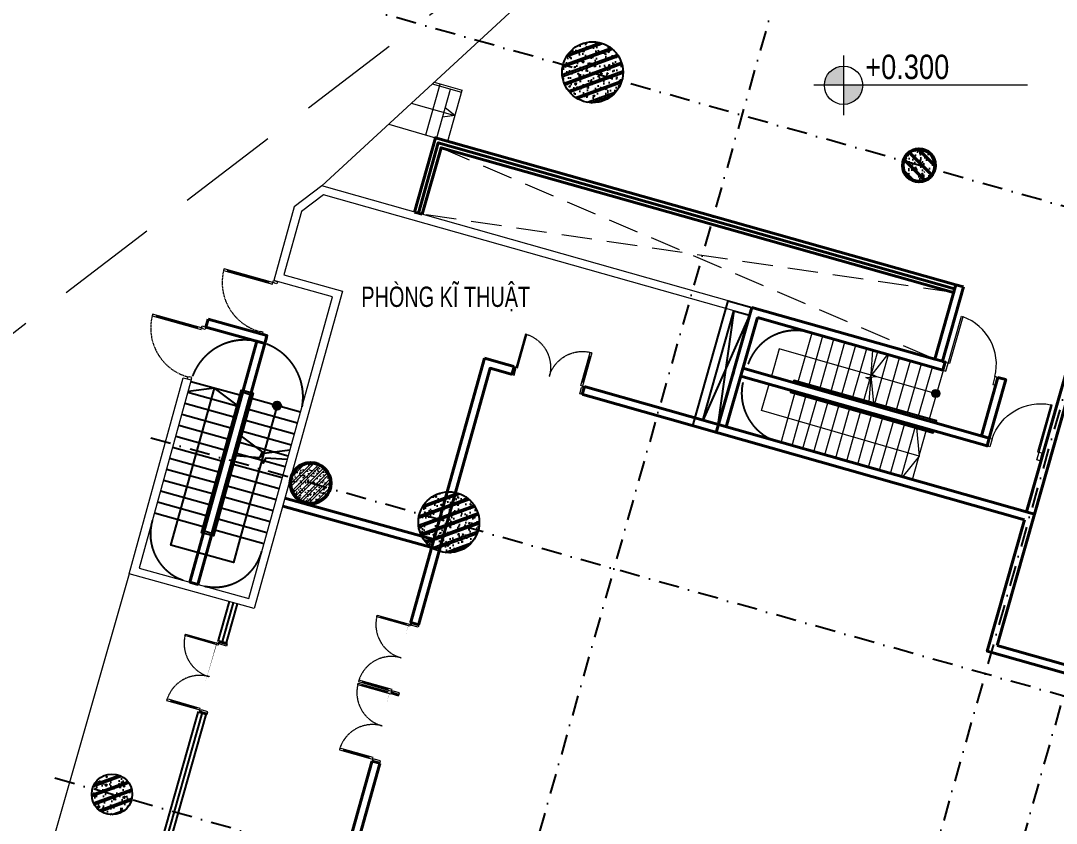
# Model space of a CAD drawing. Header units: millimetres. Extents: x -1534340 to 1713810, y -1348191 to 1114081.
# Drawn here: x 1277819 to 1303316, y -211836 to -192083 of the extents above; entities that cross this region are included whole.
import ezdxf

# ---------------------------------------------------------------- set-up
doc = ezdxf.new("R2010")
doc.units = ezdxf.units.MM
doc.header["$LTSCALE"] = 100
doc.set_wipeout_variables(frame=1)
for name, pattern in [('DASHED', [4.5, 3, -1.5]), ('HIDDEN', [0.375, 0.25, -0.125]), ('HIDDEN2', [0.1875, 0.125, -0.0625]), ('xref.asix of  podium$0$xref.asix of  podium$0$DASHDOT', [1, 0.5, -0.25, 0, -0.25]), ('Xref.Asix of Basement B2$0$HIDDEN', [0.375, 0.25, -0.125])]:
    doc.linetypes.add(name, pattern=pattern)
for name, color, linetype, lineweight in [('A-DOOR', 1, 'Continuous', 9), ('CUA', 37, 'Continuous', 13), ('KT-Chu viet', 255, 'Continuous', 20), ('KT-Ghi chu', 26, 'Continuous', 15), ('KT-Net cat', 1, 'Continuous', 40), ('KT-Net cot vach', 6, 'Continuous', 50), ('KT-Net manh', 251, 'Continuous', 13), ('KT-Net thay', 7, 'Continuous', 15), ('KT-TUONG', 2, 'Continuous', 13), ('KT-Vat lieu', 250, 'Continuous', 9), ('SPE-MEP-HVAC', 140, 'Continuous', 0)]:
    doc.layers.add(name, color=color, linetype=linetype, lineweight=lineweight)
for name, color, linetype in [('A-FLOR-STRS-ARROW', 8, 'Continuous'), ('A-GLAZ', 135, 'Continuous'), ('A-ROOF-PARAPET', 135, 'Continuous'), ('ccu12-Manh', 8, 'Continuous'), ('KT-Hatch', 251, 'Continuous'), ('KT-Kich thuoc', 9, 'Continuous'), ('KT-Thay', 7, 'Continuous'), ('SPE-MEP-Electric', 46, 'Continuous'), ('xref.asix of  podium$0$xref.asix of  podium$0$KT-Hatch', 251, 'Continuous'), ('xref.asix of  podium$0$xref.asix of  podium$0$KT-Luoi truc South Tower', 8, 'xref.asix of  podium$0$xref.asix of  podium$0$DASHDOT'), ('xref.asix of  podium$0$xref.asix of  podium$0$KT-Net cot vach', 6, 'Continuous')]:
    doc.layers.add(name, color=color, linetype=linetype)
doc.layers.add('Xref.Asix of Basement B2$0$KT-Chi gioi XD', color=7, linetype='Xref.Asix of Basement B2$0$HIDDEN', true_color=0x0066cc)
doc.styles.add('font unicode ccu', font='arial.ttf')
doc.styles.add('Xref_ST_MBDV Cot vach 30.7.2022$0$Arial', font='arial.ttf', dxfattribs={"width": 0.7})

# ---------------------------------------------------------------- blocks, each defined once
blk = doc.blocks.new('Door 1.2m clear')
at = {"elevation": 0}
for points in [[(25, 200), (25, 1400), (65, 1400), (65, 200)], [(-50, 0), (25, 0), (25, 200), (-50, 200)], [(1225, 0), (1300, 0), (1300, 200), (1225, 200)]]:
    blk.add_lwpolyline(points, close=True, dxfattribs=at)
at = {"color": 8}
blk.add_arc((-28, 150, 0), 1254, 2.4838, 85.3943, dxfattribs=at)
blk = doc.blocks.new('*U2916')
blk.add_line((-70, 100), (-70, 1150))
for points in [[(-50, 0), (-50, 1250), (-90, 1250), (-90, 0)], [(-50, 100), (-90, 100), (-90, 1150), (-50, 1150)], [(-1350, -100), (-1290, -100), (-1290, -40), (-1300, -40), (-1300, 0), (-1350, 0)], [(0, -100), (-60, -100), (-60, -40), (-50, -40), (-50, 0), (0, 0)]]:
    blk.add_lwpolyline(points, close=True)
at = {"linetype": 'HIDDEN'}
blk.add_arc((-50, 0), 1250, 90, 180, dxfattribs=at)
blk = doc.blocks.new('*U2911')
blk.add_line((-70, 100), (-70, 1150))
for points in [[(-50, 0), (-50, 1250), (-90, 1250), (-90, 0)], [(-50, 100), (-90, 100), (-90, 1150), (-50, 1150)], [(-1350, -100), (-1290, -100), (-1290, -40), (-1300, -40), (-1300, 0), (-1350, 0)], [(0, -100), (-60, -100), (-60, -40), (-50, -40), (-50, 0), (0, 0)]]:
    blk.add_lwpolyline(points, close=True)
at = {"linetype": 'HIDDEN'}
blk.add_arc((-50, 0), 1250, 90, 180, dxfattribs=at)
blk = doc.blocks.new('A$C329d352b')
at = {"layer": 'SPE-MEP-Electric', "extrusion": (0.000332968, -0.000400123, 1), "elevation": -72}
for points in [[(-44217, 140676), (-44794, 140840), (-43920, 143923), (-43343, 143759)], [(-44163, 140869), (-44547, 140978), (-43783, 143676), (-43397, 143567)], [(-43398, 143567), (-44547, 140978)], [(-43782, 143677), (-44176, 140872)]]:
    blk.add_lwpolyline(points, dxfattribs=at)
at = {"layer": 'SPE-MEP-Electric', "elevation": 0}
blk.add_lwpolyline([(-44217, 140676), (-43343, 143759)], dxfattribs=at)
at = {"layer": 'SPE-MEP-Electric', "extrusion": (0.000400123, 0.000332968, 1), "elevation": 34}
for points in [[(-32360, 140409), (-32020, 141606), (-30480, 141169), (-30820, 139972)], [(-32086, 140561), (-31867, 141332), (-30754, 141017), (-30972, 140246)]]:
    blk.add_lwpolyline(points, close=True, dxfattribs=at)
blk = doc.blocks.new('*U229')
for p, q in [((-750, -90), (-750, -50)), ((-100, -70), (-750, -70)), ((-100, -90), (-100, -50)), ((-750, -1710), (-750, -1750)), ((-100, -1730), (-750, -1730)), ((-100, -1710), (-100, -1750))]:
    blk.add_line(p, q)
for points in [[(200, 0), (200, -60), (40, -60), (40, -50), (0, -50), (0, 0)], [(0, -50), (0, -90), (-850, -90), (-850, -50)], [(0, -1750), (0, -1710), (-850, -1710), (-850, -1750)], [(200, -1800), (200, -1740), (40, -1740), (40, -1750), (0, -1750), (0, -1800)]]:
    blk.add_lwpolyline(points, close=True)
at = {"linetype": 'HIDDEN2'}
for centre, start, end in [((0, -50), 180, 270), ((0, -1750), 90, 180)]:
    blk.add_arc(centre, 850, start, end, dxfattribs=at)
blk = doc.blocks.new('KHHFG')
blk.add_wipeout([(-80, 1884), (238, 1884), (264, 84), (-70, 84)]).dxf.layer = 'KT-Kich thuoc'
at = {"layer": 'KT-Net cat'}
for p, q in [((200, 1884), (0, 1884)), ((200, 84), (0, 84))]:
    blk.add_line(p, q, dxfattribs=at)
at = {"layer": 'CUA', "xscale": -1, "rotation": 359.999999524041}
blk.add_blockref('*U229', (200, 1884), dxfattribs=at)
blk = doc.blocks.new('CAODOSAN')
at = {"layer": 'KT-Ghi chu'}
h = blk.add_hatch(color=256, dxfattribs=at)
edge = h.paths.add_edge_path()
edge.add_ellipse((285.7, 0), major_axis=(129.9, 129.9), ratio=1, start_angle=45, end_angle=135)
edge.add_line((102, 0), (285.7, 0))
edge.add_line((285.7, 0), (285.7, 183.7))
h = blk.add_hatch(color=256, dxfattribs=at)
edge = h.paths.add_edge_path()
edge.add_ellipse((285.7, 0), major_axis=(129.9, 129.9), ratio=1, start_angle=225, end_angle=315)
edge.add_line((469.3, 0), (285.7, 0))
edge.add_line((285.7, 0), (285.7, -183.7))
for p, q in [((285.7, 285.7), (285.7, -285.7)), ((2047.4, 0), (0, 0))]:
    blk.add_line(p, q, dxfattribs=at)
blk.add_circle((285.7, 0), 183.7, dxfattribs=at)
at = {"color": 3, "style": 'font unicode ccu', "width": 0.7}
blk.add_attdef('FL', (493.5, 47.1), '', height=300, dxfattribs=at)
at = {"color": 1, "style": 'font unicode ccu', "width": 0.7}
blk.add_attdef('SL', (489.8, -336.6), '', height=300, dxfattribs=at)
blk = doc.blocks.new('312')
at = {"layer": 'A-FLOR-STRS-ARROW'}
blk.add_hatch(color=256, dxfattribs=at).paths.add_polyline_path([(1527293.9, -200479.7), (1527277, -200539.2), (1527228.3, -200577.3), (1527166.6, -200579.6), (1527115.3, -200545.1), (1527094, -200487.1), (1527110.9, -200427.6), (1527159.6, -200389.5), (1527221.3, -200387.2), (1527272.6, -200421.7)], flags=0)
h = blk.add_hatch(color=256, dxfattribs=at)
edge = h.paths.add_edge_path(flags=0)
edge.add_arc((1510973.6, -200782.7), 100, 164.45141, 524.45141)
at = {"layer": 'KT-Hatch'}
h = blk.add_hatch(dxfattribs=at)
h.set_pattern_fill('1BETONG2-BOP', color=256, scale=50, pattern_type=2)
h.set_pattern_definition([(50, (1567351.97, -342503), (358.6301, -31.37607), [37.5, -412.5]), (355, (1567351.97, -342503), (-69.3757, 376.0961), [30, -330]), (100.4514, (1567381.85, -342505.63), (289.2547, 344.7198), [31.8701, -350.57106]), (46.1842, (1567351.97, -342403), (533.6205, -82.7595), [56.25, -618.75]), (96.6356, (1567396.44, -342409.9), (467.3314, 487.059), [47.8051, -525.8565]), (351.1842, (1567351.97, -342403), (467.331, 487.0593), [45, -495]), (21, (1567401.97, -342428), (298.4535, -201.30945), [37.5, -412.5]), (226, (1567401.97, -342428), (335.9411, -182.7699), [30, -330]), (71.4514, (1567426.84, -342444.8), (420.1113, 161.26525), [31.8701, -350.57106]), (67.5, (1567351.97, -342503.01), (-77.95809, 147.18723), [0, -326, 0, -335, 0, -331.25]), (4.5, (1567351.97, -342503.01), (141.67546, 190.0516), [0, -191, 0, -318.5, 0, -126.25]), (327.5, (1567240.47, -342503.01), (266.91122, -11.27744), [0, -125, 0, -390, 0, -517.5]), (317.5, (1567190.47, -342503.01), (291.5931, 50.0525), [0, -162.5, 0, -259, 0, -367.5]), (315, (1567351.97, -342503.01), (150.2602, 150.2602), []), (315, (1567351.97, -342441.76), (150.2602, 150.2602), [])])
edge = h.paths.add_edge_path()
edge.add_arc((1526778.6, -194868.2), 400, 0, 360)
at = {"layer": 'KT-Vat lieu'}
h = blk.add_hatch(dxfattribs=at)
h.set_pattern_fill('BTCT', color=256, scale=40)
h.set_pattern_definition([(50, (1568528.55, -342835.48), (286.90407, -25.10085), [30, -330]), (355, (1568528.55, -342835.48), (-55.50053, 300.87685), [24, -264]), (100.4514, (1568552.46, -342837.57), (231.40375, 275.7758), [25.4961, -280.45684]), (46.1842, (1568528.55, -342755.48), (426.8964, -66.2076), [45, -495]), (96.6356, (1568564.12, -342761), (373.8651, 389.6471), [38.2441, -420.6852]), (351.1842, (1568528.55, -342755.5), (373.8648, 389.6474), [36, -396]), (21, (1568568.55, -342775.48), (238.76282, -161.04756), [30, -330]), (326, (1568568.55, -342775.48), (97.32613, 290.06), [24, -264]), (71.4514, (1568588.45, -342788.9), (336.08905, 129.0122), [25.4961, -280.45684]), (37.5, (1568528.55, -342835.48), (4.86394, 133.15754), [0, -260.8, 0, -268, 0, -265]), (7.5, (1568528.55, -342835.48), (105.22781, 157.76468), [0, -152.8, 0, -254.8, 0, -101]), (327.5, (1568439.35, -342835.48), (213.528974, -9.02195), [0, -100, 0, -312, 0, -414]), (317.5, (1568399.35, -342835.48), (233.27447, 40.042), [0, -130, 0, -207.2, 0, -294]), (45, (1568528.55, -342835.48), (-106.06602, 106.06602), []), (45, (1568599.26, -342835.48), (-106.06602, 106.06602), [])])
edge = h.paths.add_edge_path()
edge.add_arc((1511799.9, -202689.9), 500, 0, 360)
at = {"layer": 'xref.asix of  podium$0$xref.asix of  podium$0$KT-Hatch', "ltscale": 0.5}
h = blk.add_hatch(dxfattribs=at)
h.set_pattern_fill('VATLIEU04', color=256, scale=50, angle=335, pattern_type=2)
h.set_pattern_definition([(25, (1424379.48, -148357.37), (311.76915, -180), [37.5, -412.5]), (330, (1424379.48, -148357.37), (96.0694, 370.1782), [30, -330]), (75.4514, (1424405.46, -148372.37), (407.8386, 190.1779), [31.8701, -350.571]), (21.1842, (1424421.74, -148266.74), (448.6488, -300.5234), [56.25, -618.75]), (71.6356, (1424459.13, -148291.8), (629.386, 243.9225), [47.8051, -525.8565]), (326.1842, (1424421.74, -148266.74), (629.3859, 243.923), [45, -495]), (356, (1424456.5, -148310.53), (185.4137, -308.5802), [37.5, -412.5]), (301, (1424456.5, -148310.53), (263.4901, 277.1898), [30, -330]), (46.4514, (1424471.94, -148336.25), (448.9038, -31.3908), [31.8701, -350.571]), (12.5, (1424379.48, -148357.37), (75.8538, 148.28266), [0, -326, 0, -335, 0, -331.25]), (342.5, (1424379.48, -148357.37), (202.55378, 123.1402), [0, -191, 0, -318.5, 0, -126.25]), (302.5, (1424278.43, -148310.25), (237.13767, -123.02238), [0, -125, 0, -390, 0, -517.5]), (292.5, (1424233.1, -148289.12), (285.4262, -77.8696), [0, -162.5, 0, -259, 0, -367.5]), (20, (1424379.48, -148357.37), (-72.6793, 199.6847), []), (20, (1424405.36, -148301.86), (-72.6793, 199.6847), [])])
edge = h.paths.add_edge_path()
edge.add_arc((1518742.2, -192576.9), 750, 0, 360)
h = blk.add_hatch(dxfattribs=at)
h.set_pattern_fill('VATLIEU04', color=256, scale=50, angle=335, pattern_type=2)
h.set_pattern_definition([(25, (1431657.7, -94455.06), (311.76915, -180), [37.5, -412.5]), (330, (1431657.7, -94455.06), (96.0694, 370.1782), [30, -330]), (75.4514, (1431683.68, -94470.06), (407.83865, 190.1779), [31.8701, -350.5711]), (21.1842, (1431699.96, -94364.43), (448.6488, -300.5234), [56.25, -618.75]), (71.6356, (1431737.35, -94389.47), (629.386, 243.9225), [47.8051, -525.8565]), (326.1842, (1431699.96, -94364.4), (629.3859, 243.923), [45, -495]), (356, (1431734.7, -94408.22), (185.4137, -308.5802), [37.5, -412.5]), (301, (1431734.7, -94408.2), (263.4901, 277.1898), [30, -330]), (46.4514, (1431750.16, -94433.93), (448.9038, -31.3908), [31.8701, -350.5711]), (12.5, (1431657.7, -94455.06), (75.8538, 148.28266), [0, -326, 0, -335, 0, -331.25]), (342.5, (1431657.7, -94455.06), (202.55378, 123.1402), [0, -191, 0, -318.5, 0, -126.25]), (302.5, (1431556.64, -94407.94), (237.13767, -123.02238), [0, -125, 0, -390, 0, -517.5]), (292.5, (1431511.33, -94386.8), (285.42618, -77.8696), [0, -162.5, 0, -259, 0, -367.5]), (20, (1431657.7, -94455.06), (-72.67928, 199.68468), []), (20, (1431683.58, -94399.55), (-72.67928, 199.68468), [])])
edge = h.paths.add_edge_path()
edge.add_arc((1515204, -203651.8), 750, 0, 360)
h = blk.add_hatch(dxfattribs=at)
h.set_pattern_fill('VATLIEU04', color=256, scale=50, angle=335, pattern_type=2)
h.set_pattern_definition([(25, (1422198.77, -147273.2), (311.76915, -180), [37.5, -412.5]), (330, (1422198.77, -147273.2), (96.0694, 370.1782), [30, -330]), (75.4514, (1422224.75, -147288.2), (407.8386, 190.1779), [31.8701, -350.571]), (21.1842, (1422241.03, -147182.57), (448.6488, -300.5234), [56.25, -618.75]), (71.6356, (1422278.4, -147207.6), (629.386, 243.9225), [47.8051, -525.8565]), (326.1842, (1422241, -147182.57), (629.3859, 243.923), [45, -495]), (356, (1422275.78, -147226.36), (185.4137, -308.5802), [37.5, -412.5]), (301, (1422275.78, -147226.36), (263.4901, 277.1898), [30, -330]), (46.4514, (1422291.23, -147252.07), (448.9038, -31.3908), [31.8701, -350.571]), (12.5, (1422198.77, -147273.2), (75.8538, 148.28266), [0, -326, 0, -335, 0, -331.25]), (342.5, (1422198.77, -147273.2), (202.55378, 123.1402), [0, -191, 0, -318.5, 0, -126.25]), (302.5, (1422097.71, -147226.08), (237.13767, -123.02238), [0, -125, 0, -390, 0, -517.5]), (292.5, (1422052.4, -147204.95), (285.4262, -77.8696), [0, -162.5, 0, -259, 0, -367.5]), (20, (1422198.77, -147273.2), (-72.6793, 199.6847), []), (20, (1422224.65, -147217.7), (-72.6793, 199.6847), [])])
edge = h.paths.add_edge_path()
edge.add_arc((1506910.4, -210348.9), 500, 0, 360)
at = {"layer": 'A-FLOR-STRS-ARROW', "elevation": 0}
for points in [[(1511000.4, -200686.4), (1510126.5, -203827.1), (1510059.5, -204067.9), (1509898.7, -204646), (1508357.2, -204217.1), (1509432.1, -200353.8)], [(1509991.3, -200768.9), (1509432.1, -200353.8), (1508787.1, -200433.8)], [(1510090, -201533.3), (1510649.2, -201948.4), (1511294.3, -201868.4)], [(1511227.3, -202109.3), (1510688.8, -202073.7), (1510630.1, -202195.9), (1510601, -201938.7), (1510544.8, -202064.2), (1509956, -202015)]]:
    blk.add_lwpolyline(points, dxfattribs=at)
at = {"layer": 'A-FLOR-STRS-ARROW'}
blk.add_circle((1510973.6, -200782.7, 0), 100, dxfattribs=at)
at = {"layer": 'A-FLOR-STRS-ARROW', "linetype": 'DASHED', "ltscale": 200}
for centre, radius, start, end in [((1523742.4, -200175.6, 0), 1243.6, 75.59735, 160.66499), ((1510180.8, -200543.4, 0), 1377.4, 79.53698, 159.37002), ((1510227.3, -200566.4, 0), 1387.4, 349.89498, 69.19964), ((1523656.9, -200477.1, 0), 1243.6, 167.67455, 252.7422), ((1509055.9, -203944.4, 0), 1200, 163.82225, 250.49935), ((1509441.3, -204051.6, 0), 1200, 258.40351, 345.08061)]:
    blk.add_arc(centre, radius, start, end, dxfattribs=at)
at = {"layer": 'A-GLAZ', "elevation": 0}
for points in [[(1473424.4, -260928.5), (1473092.8, -260654.8), (1466542.8, -268586.1, -0.0802158), (1462838.7, -270893.3), (1454210.8, -274172.2, -0.4938342), (1448507.6, -270476.3, -0.0221705), (1448914.3, -265081.9, -0.0503129), (1451646.9, -252812.4, -0.0717433), (1452491.1, -251043.1), (1458753.2, -243469.1, -0.4142019), (1460161, -243334.8), (1461410.7, -244366.9, 0.3664972), (1462114.6, -244267.3), (1467714.2, -237486.8, 0.1975865), (1467778.6, -236377.6, -0.2766343), (1468313.4, -231892.8), (1480099.9, -217613.1, -0.2939779), (1483233.2, -216709.1), (1497822.7, -221852.2, 0.4147556), (1506598.5, -216954), (1509805.2, -205605.8)], [(1472124.2, -261670.6), (1466470.9, -268516.1, -0.0800332), (1462801.6, -270800.4), (1454176.2, -274078.4, -0.4933527), (1448607.7, -270473.9, -0.0221481), (1449013.6, -265093.8, -0.0503167), (1451742.1, -252843, -0.0715865), (1452571.4, -251102.8), (1458830.2, -243532.9, -0.4142019), (1460097.3, -243411.9), (1461351.7, -244447.9, 0.3702684), (1462190.5, -244332.4), (1467798.9, -237541.3, 0.2004031), (1467871.6, -236340.7, -0.2768086), (1468391.5, -231955.2), (1480176.2, -217677.9, -0.2936266), (1483202.2, -216804.2), (1497792.4, -221947.6, 0.4148816), (1506694.7, -216981.2), (1509901.6, -205632.5)], [(1472047.1, -261606.9), (1466399, -268446.1, -0.0798487), (1462764.4, -270707.5), (1454141.7, -273984.5, -0.4928533), (1448707.9, -270471.4, -0.0221254), (1449112.9, -265105.7, -0.0503205), (1451837.3, -252873.6, -0.0714261), (1452651.8, -251162.5), (1458907.3, -243596.6, -0.4142019), (1460033.6, -243489), (1461292.4, -244528.6, 0.3732637), (1462266.6, -244397.3), (1467883.4, -237596, 0.2029712), (1467964.6, -236303.6, -0.2769801), (1468469.7, -232017.6), (1480252.4, -217742.6, -0.2932569), (1483171.3, -216899.3), (1497762, -222042.9, 0.415005), (1506791, -217008.4), (1509997.9, -205659.1)]]:
    blk.add_lwpolyline(points, format="xyb", dxfattribs=at)
at = {"layer": 'A-ROOF-PARAPET', "elevation": 0}
for points in [[(1510095.9, -200393.2), (1510384.9, -200473.6), (1509406.5, -203990), (1509117.5, -203909.6)], [(1510130.6, -200454.7), (1510323.3, -200508.4), (1509371.7, -203928.4), (1509179, -203874.8)]]:
    blk.add_lwpolyline(points, close=True, dxfattribs=at)
for points in [[(1527197.7, -201207.9), (1527211.2, -201160.1), (1523699.7, -200164.4), (1523686.1, -200212.3)], [(1523631.5, -200404.7), (1523617.8, -200453), (1527129.4, -201448.7), (1527143, -201400.6)]]:
    blk.add_lwpolyline(points, dxfattribs=at)
at = {"layer": 'KT-Net cat'}
for p, q in [((1514550.4, -196071.1, 0), (1514358, -196016.7, 0)), ((1527683.2, -197807.6, 0), (1527166.7, -199636.1, 0)), ((1527875.7, -197862), (1527683.2, -197807.6)), ((1527875.7, -197862, 0), (1527359, -199690.4, 0)), ((1521788.9, -201441.8, 0), (1522661.8, -198363.1, 0)), ((1522035.8, -201303.9, 0), (1522799.6, -198610.1, 0)), ((1522661.8, -198363.1, 0), (1527166.1, -199638.4, 0)), ((1522799.6, -198610.1, 0), (1527369.7, -199905.9, 0)), ((1507747.1, -229430.9, 0), (1516082.9, -199616, 0)), ((1529620.9, -203454.6, 0), (1516082.9, -199616, 0)), ((1527166.7, -199636.1, 0), (1527359, -199690.4, 0)), ((1529428.5, -203399.8, 0), (1530561.4, -199415, 0)), ((1529620.9, -203454.5, 0), (1530699.1, -199662.1, 0)), ((1522208.5, -199967.3, 0), (1522181.3, -200063.5, 0)), ((1528705.5, -206687.6, 0), (1529620.9, -203454.5, 0)), ((1528705.5, -206687.6, 0), (1536922.6, -209009.5, 0))]:
    blk.add_line(p, q, dxfattribs=at)
at = {"layer": 'KT-Net cat', "elevation": 0}
for points in [[(1514358, -196016.7), (1514874.6, -194188.3), (1527683.2, -197807.6)], [(1514454.2, -196043.9), (1514943.6, -194311.7), (1527656, -197903.9)], [(1514550.4, -196071.1), (1515012.7, -194435.2), (1527628.8, -198000.1)], [(1510713.2, -199107.1), (1509023, -205181.8), (1508830.8, -205126.3), (1510480, -199198.3), (1510672.8, -199251.6)], [(1529373.9, -203592.4), (1516220.2, -199862.8), (1508004.2, -229295.7), (1508946.1, -229561.8)], [(1522445.7, -199861), (1528510.4, -201580.4), (1528453.9, -201772.3), (1522389.8, -200053), (1522445.7, -199861)], [(1527358.3, -199692.8), (1527424.8, -199711.7), (1527370.3, -199904.1)], [(1514836.6, -204079.8), (1511167.8, -203061.8)], [(1514783.1, -204272.6), (1511114.4, -203254.6)], [(1510601.3, -230029.5), (1530594.9, -235679.2), (1537445.5, -211435.4), (1536970.3, -209230.8), (1528458.6, -206825.6), (1529373.9, -203592.3)]]:
    blk.add_lwpolyline(points, dxfattribs=at)
for points in [[(1509278.4, -198656.4), (1510726.3, -199059.2), (1510673, -199252), (1509224.5, -198846.9)], [(1528721.7, -200087), (1528915.7, -200142.6), (1528509.4, -201580.1), (1528314.9, -201525)]]:
    blk.add_lwpolyline(points, close=True, dxfattribs=at)
at = {"layer": 'KT-Net cot vach'}
blk.add_circle((1526778.6, -194868.2, 0), 400, dxfattribs=at)
at = {"layer": 'KT-Net cot vach', "ltscale": 0.5}
blk.add_circle((1511799.9, -202689.9, 0), 500, dxfattribs=at)
at = {"layer": 'KT-Net manh', "elevation": 0}
for points in [[(1527097.8, -200456), (1525049.2, -199872.7), (1523337.3, -199384.9), (1523145.6, -200058.2)], [(1526780.8, -202024.1), (1522905.6, -200900.1), (1523090.7, -200251.8)]]:
    blk.add_lwpolyline(points, dxfattribs=at)
at = {"layer": 'KT-Net manh'}
blk.add_circle((1527194, -200483.4, 0), 100, dxfattribs=at)
at = {"layer": 'KT-Net thay'}
for p, q in [((1521568.1, -186611.5, 0), (1512078.8, -195372.7)), ((1514637.3, -194118.3, 0), (1514992, -192867.4, 0)), ((1514796, -192864, 0), (1515517.2, -193067.8, 0)), ((1514839.1, -192824.2, 0), (1515530.9, -193019.7, 0)), ((1514906.7, -194194.6, 0), (1515247.6, -192992.1, 0)), ((1515176.1, -194271, 0), (1515530.9, -193019.7, 0)), ((1514279.1, -193341.2, 0), (1515353.5, -193645.4, 0)), ((1515353.5, -193645.2, 0), (1515116.4, -193454.9, 0)), ((1515353.5, -193645.4, 0), (1515051.8, -193683.2, 0)), ((1513723.7, -193854.1, 0), (1514874.6, -194188.3, 0)), ((1523805.3, -200194.4, 0), (1524146.3, -198991.9, 0)), ((1524074.7, -200270.7, 0), (1524415.7, -199068.2, 0)), ((1524344.1, -200347.1, 0), (1524685, -199144.6, 0)), ((1524613.5, -200423.5, 0), (1524954.4, -199221, 0)), ((1524882.8, -200499.9, 0), (1525223.8, -199297.4, 0)), ((1525152.2, -200576.3, 0), (1525493.2, -199373.8, 0)), ((1525421.6, -200652.6, 0), (1525762.6, -199450.1, 0)), ((1525691, -200729, 0), (1526031.9, -199526.5, 0)), ((1525960.4, -200805.4, 0), (1526301.3, -199602.9, 0)), ((1526229.7, -200881.8, 0), (1526570.7, -199679.3, 0)), ((1526499.1, -200958.2, 0), (1526840.1, -199755.7, 0)), ((1526768.5, -201034.6, 0), (1527109.5, -199832, 0)), ((1527037.9, -201110.9, 0), (1527378.8, -199908.4, 0)), ((1523384, -201686.6, 0), (1523725, -200484, 0)), ((1523653.6, -201762.4, 0), (1523994.5, -200559.8, 0)), ((1523922.9, -201839, 0), (1524263.8, -200636.5, 0)), ((1524192.2, -201915.4, 0), (1524533.2, -200712.9, 0)), ((1524461.6, -201991.8, 0), (1524802.6, -200789.3, 0)), ((1524731, -202068.2, 0), (1525072, -200865.7, 0)), ((1525000.4, -202144.6, 0), (1525341.3, -200942.1, 0)), ((1525269.8, -202221, 0), (1525610.7, -201018.4, 0)), ((1525539.1, -202297.3, 0), (1525880.1, -201094.8, 0)), ((1525808.5, -202373.7, 0), (1526149.5, -201171.2, 0)), ((1526077.9, -202450.1, 0), (1526418.9, -201247.6, 0)), ((1526347.3, -202526.5, 0), (1526688.3, -201324, 0)), ((1526616.7, -202602.9, 0), (1526957.6, -201400.3, 0))]:
    blk.add_line(p, q, dxfattribs=at)
at = {"layer": 'KT-Net thay', "elevation": 0}
for points in [[(1525551.7, -200690.2), (1525590, -200152), (1525468, -200092.7), (1525725.4, -200064.8), (1525600.2, -200008), (1525642.3, -199415.3)], [(1526001.7, -199519.8), (1525592.1, -200051.4), (1525660.7, -200722.4)], [(1526717.6, -201330.5), (1526780.8, -202024.1), (1526376.6, -202533.1)]]:
    blk.add_lwpolyline(points, dxfattribs=at)
blk.add_lwpolyline([(1507330.9, -204921.6), (1504390.2, -215215.5, -0.3779825), (1495435.6, -218205.3), (1484590.5, -214199.9, 0.2463094), (1482598.4, -214595), (1480169, -217536.8)], format="xyb", dxfattribs=at)
at = {"layer": 'KT-Thay'}
for p, q in [((1510058.3, -200528.1, 0), (1508854.2, -200193, 0)), ((1509983.3, -200797.8, 0), (1508779.1, -200462.8, 0)), ((1511551.5, -200943.5, 0), (1510347.4, -200608.5, 0)), ((1509908.2, -201067.6, 0), (1508704.1, -200732.5, 0)), ((1511476.5, -201213.3, 0), (1510272.3, -200878.2, 0)), ((1509833.2, -201337.3, 0), (1508629, -201002.3, 0)), ((1511401.4, -201483, 0), (1510197.2, -201148, 0)), ((1509758.1, -201607.1, 0), (1508553.9, -201272, 0)), ((1511326.4, -201752.8, 0), (1510122.2, -201417.7, 0)), ((1509683.1, -201876.8, 0), (1508478.9, -201541.8, 0)), ((1509608, -202146.6, 0), (1508403.8, -201811.5, 0)), ((1511251.3, -202022.5, 0), (1510047.1, -201687.5, 0)), ((1509533, -202416.3, 0), (1508328.8, -202081.3, 0)), ((1511176.3, -202292.3, 0), (1509972.1, -201957.2, 0)), ((1509457.9, -202686.1, 0), (1508253.7, -202351, 0)), ((1511101.2, -202562, 0), (1509897, -202227, 0)), ((1509382.8, -202955.8, 0), (1508178.7, -202620.8, 0)), ((1511026.1, -202831.8, 0), (1509822, -202496.7, 0)), ((1509307.8, -203225.6, 0), (1508103.6, -202890.5, 0)), ((1510951.1, -203101.5, 0), (1509746.9, -202766.5, 0)), ((1509232.7, -203495.3, 0), (1508028.6, -203160.3, 0)), ((1510876, -203371.3, 0), (1509671.9, -203036.2, 0)), ((1509157.7, -203765.1, 0), (1507953.5, -203430, 0)), ((1510801, -203641, 0), (1509596.8, -203306, 0)), ((1510725.9, -203910.8, 0), (1509521.7, -203575.8, 0)), ((1510650.9, -204180.6, 0), (1509446.7, -203845.5, 0))]:
    blk.add_line(p, q, dxfattribs=at)
at = {"layer": 'KT-TUONG'}
for p, q in [((1512120.1, -195592.2, 0), (1511573.7, -196005.1, 0)), ((1522607.4, -198555.6, 0), (1512120.1, -195592.2, 0)), ((1511399.1, -195886.4, 0), (1510894.7, -197704.5, 0)), ((1511573.7, -196005.1, 0), (1511141.3, -197564.1, 0))]:
    blk.add_line(p, q, dxfattribs=at)
at = {"layer": 'KT-TUONG', "elevation": 0}
for points in [[(1522607.4, -198555.6), (1522661.8, -198363.1), (1512078.8, -195372.7), (1511399.1, -195886.4)], [(1511141.3, -197564.1), (1512582.4, -197963.9), (1510415.1, -205774.5), (1507330.9, -204921.6), (1508663.1, -200094.1), (1508856, -200147.4), (1507577.8, -204779.8), (1510275.9, -205528.3), (1512336.2, -198103.1), (1510894.7, -197704.5)]]:
    blk.add_lwpolyline(points, dxfattribs=at)
at = {"layer": 'SPE-MEP-HVAC', "linetype": 'HIDDEN', "ltscale": 30}
for p, q in [((1515012.7, -194435.2, 0), (1527166.7, -199636.1, 0)), ((1527628.8, -198000.1, 0), (1514550.4, -196071.1, 0))]:
    blk.add_line(p, q, dxfattribs=at)
at = {"layer": 'xref.asix of  podium$0$xref.asix of  podium$0$KT-Luoi truc South Tower', "ltscale": 10}
for p, q in [((1527628.1, -175202.9), (1502281, -264904.5)), ((1536770.1, -177786.2), (1511423, -267487.8)), ((1538694.8, -178330), (1513347.6, -268031.6)), ((1552890.4, -202246.7), (1510871.5, -190373.3)), ((1549736, -213409.6), (1507717.2, -201536.2)), ((1547370.3, -221781.7), (1505351.4, -209908.4))]:
    blk.add_line(p, q, dxfattribs=at)
at = {"layer": 'xref.asix of  podium$0$xref.asix of  podium$0$KT-Net cot vach', "ltscale": 0.5}
for centre, radius in [((1518742.2, -192576.9), 750), ((1515204, -203651.8), 750), ((1506910.4, -210348.9), 500)]:
    blk.add_circle(centre, radius, dxfattribs=at)
at = {"layer": 'A-DOOR', "rotation": 344.1217395080949}
blk.add_blockref('Door 1.2m clear', (1527416.6, -199923.7, 0), dxfattribs=at)
at = {"layer": 'A-DOOR', "xscale": -1, "rotation": 344.2176808772052}
blk.add_blockref('Door 1.2m clear', (1529704.9, -202125.9, 0), dxfattribs=at)
at = {"layer": 'CUA', "extrusion": (3.79629e-11, 4.90613e-10, -1), "xscale": -1, "zscale": -1, "rotation": 285.6235483129128}
for name, p in [('*U2911', (-1510887.5, -197702.5, 0)), ('*U2916', (-1509127.6, -198821.9, 0))]:
    blk.add_blockref(name, p, dxfattribs=at)
at = {"layer": 'KT-Kich thuoc'}
ref = blk.add_blockref('CAODOSAN', (1524186.6, -192897.2), dxfattribs=dict(at, xscale=2.571428571428571, yscale=2.571428571428571, zscale=2.571428571428571))
ref.add_attrib('FL', '+0.300', (1525455.5, -192744.6), dxfattribs={"layer": '0', "color": 3, "height": 600, "style": 'font unicode ccu', "width": 0.8})
at = {"layer": 'KT-Net cat'}
blk.add_blockref('A$C329d352b', (1566004.8, -342122.3, 0), dxfattribs=at)
at = {"layer": 'KT-Chu viet', "insert": (1515127.4, -197852.6), "char_height": 500, "attachment_point": 2, "style": 'Xref_ST_MBDV Cot vach 30.7.2022$0$Arial'}
blk.add_mtext('{\\fArial|b0|i0|c163|p34;PHÒNG KĨ THUẬT}', dxfattribs=at)
at = {"layer": 'KT-Kich thuoc', "rotation": 74.21885577455812}
blk.add_blockref('KHHFG', (1518568.1, -200528.5, 0), dxfattribs=at)
at = {"layer": 'Xref.Asix of Basement B2$0$KT-Chi gioi XD', "lineweight": 13, "ltscale": 100, "elevation": 0, "flags": 128}
blk.add_lwpolyline([(1536926.6, -198350.2), (1532230.5, -180477.4), (1529880.4, -179665.5), (1520946.6, -186436.8), (1497442.7, -204368.8), (1473775.2, -221476.8, 0.684877), (1504207.8, -335272.8), (1524578.3, -337428.6), (1563007.4, -336214.1), (1565857.8, -332567.4)], format="xyb", close=True, dxfattribs=at)
at = {"layer": 'KT-Kich thuoc', "xscale": -1, "rotation": 344.2235869555103}
for p in [(1509230.4, -208454.7, 0), (1513483.6, -209665, 0)]:
    blk.add_blockref('KHHFG', p, dxfattribs=at)
blk.add_blockref('KHHFG', (1513951.4, -207989.2, 0), dxfattribs=at)

msp = doc.modelspace()

# ---------------------------------------------------------------- block references
at = {"layer": 'ccu12-Manh'}
msp.add_blockref('312', (-226844, -774.2), dxfattribs=at)

doc.saveas('drawing.dxf')
